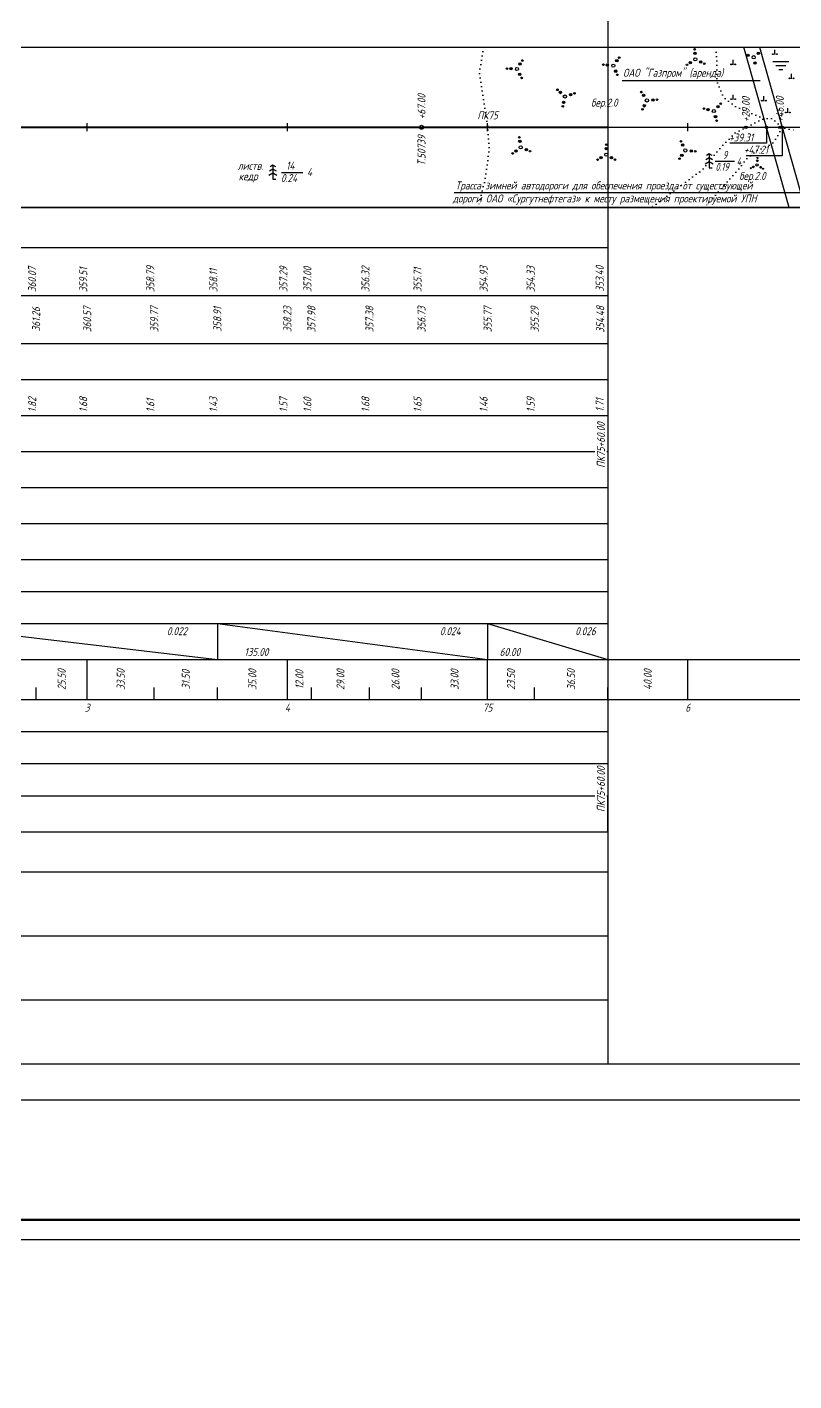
# Model space of a CAD drawing. Extents: x 0 to 1712, y -36 to 643.
# Drawn here: x 760.4 to 951.9, y 0 to 338.3 of the extents above; entities that cross this region are included whole.
import ezdxf
from ezdxf import colors
from ezdxf.entities.mleader import LeaderData, LeaderLine
from ezdxf.enums import TextEntityAlignment as Align
from ezdxf.math import Vec2, Vec3

# ---------------------------------------------------------------- set-up
doc = ezdxf.new("R2010")
doc.units = 0
doc.linetypes.add('ИИDot', pattern=[1, 0, -1])
doc.layers.add('ИИ_ОФОРМЛЕНИЕ_025', color=7, linetype='Continuous', lineweight=25)
doc.layers.add('ИИ_ПРОФИЛЬ_025', color=7, linetype='Continuous', lineweight=25)
for name, color, linetype in [('Отметки красные', 7, 'Continuous'), ('Подвал', 7, 'Continuous'), ('ТХ-Л', 140, 'Continuous')]:
    doc.layers.add(name, color=color, linetype=linetype)
doc.styles.add('VNIPISIMPLEXCUR', font='simplex.shx', dxfattribs={"width": 0.8, "oblique": 15})
doc.linetypes.add('ИИ05485', pattern='A,19.47,-0.53,[37,3dservice.shx,S=1.5,R=0,X=0,Y=0],-0.53,19.47', length=40)
doc.dimstyles.new('ИИ-1000-м-dm$2', dxfattribs={"dimtxt": 2.5, "dimasz": 2.5, "dimexe": 1.25, "dimexo": 0, "dimgap": 1, "dimtad": 2, "dimtoh": 1, "dimzin": 1, "dimdsep": 46, "dimtxsty": 'VNIPISIMPLEXCUR', "dimcen": 2.5, "dimaunit": 1, "dimazin": 0, "dimtfac": 1, "dimtmove": 1, "dimatfit": 2, "dimfxl": 1, "dimarcsym": 0})

# ---------------------------------------------------------------- blocks, each defined once
blk = doc.blocks.new('ИИ05407')
at = {"linetype": 'Continuous', "lineweight": 25}
h = blk.add_hatch(color=0, dxfattribs=at)
edge = h.paths.add_edge_path()
edge.add_arc((-0.5, 0.1), 0.1, 0, 360)
h = blk.add_hatch(color=0, dxfattribs=at)
edge = h.paths.add_edge_path()
edge.add_arc((0.5, 0.1), 0.1, 0, 360)
at = {"color": 0, "linetype": 'Continuous', "lineweight": 25}
blk.add_lwpolyline([(0, 0), (0, 1.2)], dxfattribs=at)
for centre in [(-0.5, 0.1), (0.5, 0.1)]:
    blk.add_circle(centre, 0.1, dxfattribs=at)
blk = doc.blocks.new('ИИ05468')
at = {"color": 0, "linetype": 'Continuous', "lineweight": 25, "flags": 128}
for points in [[(-2, 1), (2, 1)], [(-1.25, 0), (1.25, 0)], [(-0.5, -1), (0.5, -1)]]:
    blk.add_lwpolyline(points, dxfattribs=at)
blk = doc.blocks.new('ИИ053952')
at = {"linetype": 'Continuous', "lineweight": 25}
h = blk.add_hatch(color=0, dxfattribs=at)
edge = h.paths.add_edge_path()
edge.add_arc((-1.31, 2.13), 0.2, 0, 360)
h = blk.add_hatch(color=0, dxfattribs=at)
edge = h.paths.add_edge_path()
edge.add_arc((-0.79, 1.28), 0.3, 0, 360)
h = blk.add_hatch(color=0, dxfattribs=at)
edge = h.paths.add_edge_path()
edge.add_arc((1.5, 0.04), 0.3, 0, 360)
h = blk.add_hatch(color=0, dxfattribs=at)
edge = h.paths.add_edge_path()
edge.add_arc((2.5, 0.07), 0.2, 0, 360)
h = blk.add_hatch(color=0, dxfattribs=at)
edge = h.paths.add_edge_path()
edge.add_arc((-1.19, -2.2), 0.2, 0, 360)
h = blk.add_hatch(color=0, dxfattribs=at)
edge = h.paths.add_edge_path()
edge.add_arc((-0.71, -1.32), 0.3, 0, 360)
at = {"color": 0, "linetype": 'Continuous', "lineweight": 25}
for centre, radius in [((-1.31, 2.13), 0.2), ((-0.79, 1.28), 0.3), ((0, 0), 0.4), ((1.5, 0.04), 0.3), ((2.5, 0.07), 0.2), ((-1.19, -2.2), 0.2), ((-0.71, -1.32), 0.3)]:
    blk.add_circle(centre, radius, dxfattribs=at)
blk = doc.blocks.new('ИИ053951')
at = {"linetype": 'Continuous', "lineweight": 25}
h = blk.add_hatch(color=0, dxfattribs=at)
edge = h.paths.add_edge_path()
edge.add_arc((-1.4, 0.53), 0.3, 0, 360)
h = blk.add_hatch(color=0, dxfattribs=at)
edge = h.paths.add_edge_path()
edge.add_arc((1.16, 0.95), 0.3, 0, 360)
h = blk.add_hatch(color=0, dxfattribs=at)
edge = h.paths.add_edge_path()
edge.add_arc((0.24, -1.48), 0.3, 0, 360)
at = {"color": 0, "linetype": 'Continuous', "lineweight": 25}
for centre, radius in [((-1.4, 0.53), 0.3), ((0, 0), 0.4), ((1.16, 0.95), 0.3), ((0.24, -1.48), 0.3)]:
    blk.add_circle(centre, radius, dxfattribs=at)
blk = doc.blocks.new('ИИ15002')
at = {"linetype": 'Continuous', "lineweight": 25}
h = blk.add_hatch(color=0, dxfattribs=at)
edge = h.paths.add_edge_path()
edge.add_arc((0, 0), 0.3, 0, 360)
at = {"color": 0, "linetype": 'Continuous', "lineweight": 25}
blk.add_circle((0, 0), 0.3, dxfattribs=at)
at = {"color": 0, "linetype": 'Continuous', "style": 'VNIPISIMPLEXCUR', "oblique": 15, "width": 0.8}
blk.add_attdef('STATIONING', (1, 1.3), '', height=2, rotation=90, dxfattribs=at)
at = {"color": 7, "linetype": 'Continuous', "style": 'VNIPISIMPLEXCUR', "oblique": 15, "width": 0.8}
blk.add_attdef('HEIGHT', text='', height=2, dxfattribs=at).set_placement((0, -1.3), align=Align.TOP_CENTER)
blk = doc.blocks.new('ИИ053672А')
at = {"color": 0, "linetype": 'Continuous'}
for points in [[(0.7, 3.1), (0, 3.5), (-0.7, 3.1)], [(0, 3.5), (0, 0), (0.7, 0)], [(1, 0.92), (0, 1.5), (-1, 0.92)], [(0.85, 2.01), (0, 2.5), (-0.85, 2.01)]]:
    blk.add_lwpolyline(points, dxfattribs=at)
at = {"color": 0, "linetype": 'Continuous', "style": 'VNIPISIMPLEXCUR', "oblique": 15, "width": 0.8}
blk.add_attdef('RACE1', text='', height=2, dxfattribs=at).set_placement((-2, 2.25), align=Align.RIGHT)
blk.add_attdef('HEIGHT', (2, 2.25), '', height=2, dxfattribs=at)
blk.add_attdef('RACE2', text='', height=2, dxfattribs=at).set_placement((-2, 1.25), align=Align.TOP_RIGHT)
blk.add_attdef('THICKNESS', text='', height=2, dxfattribs=at).set_placement((2, 1.25), align=Align.TOP_LEFT)
blk.add_attdef('DISTANCE', text='', height=2, dxfattribs=at).set_placement((8.5, 1.75), align=Align.MIDDLE_LEFT)
blk = doc.blocks.new('ИИ03А2Х4')
at = {"color": 0, "linetype": 'Continuous', "lineweight": 25}
blk.add_lwpolyline([(0, 0), (0, 594), (1682, 594), (1682, 0)], close=True, dxfattribs=at)
at = {"color": 0, "linetype": 'Continuous', "lineweight": 50}
blk.add_lwpolyline([(20, 5), (20, 589), (1677, 589), (1677, 5)], close=True, dxfattribs=at)
at = {"color": 0, "linetype": 'Continuous', "style": 'VNIPISIMPLEXCUR', "oblique": 15, "width": 0.8, "flags": 8}
blk.add_attdef('FORMAT', text='', height=2.5, dxfattribs=at).set_placement((1677, 1.25), align=Align.RIGHT)
blk = doc.blocks.new('*D30')
at = {"layer": 'Defpoints', "color": 0, "transparency": 16777216}
for p in [(974.43, 333.23, -184.58), (125.4, 313.23), (1125.4, 313.23), (981.49, 309.23), (982.4, 293.23, -184.58)]:
    blk.add_point(p, dxfattribs=at)
at = {"layer": 'ИИ_ПРОФИЛЬ_025', "color": 0, "lineweight": -2, "transparency": 16777216}
for p, q in [((982.31, 310.03), (985.89, 303.41)), ((985.89, 303.41), (993.55, 303.41))]:
    blk.add_line(p, q, dxfattribs=at)
blk.add_arc((978.42, 313.23), 5.04, 304.1476, 337.1185, dxfattribs=at)
at = {"layer": 'ИИ_ПРОФИЛЬ_025', "color": 0, "transparency": 16777216}
for points in [[(982.74, 311.33), (983.39, 311.2), (983.46, 313.23)], [(981.38, 308.75), (981.12, 309.36), (979.4, 308.28)]]:
    blk.add_solid(points, dxfattribs=at)
at = {"layer": 'ИИ_ПРОФИЛЬ_025', "color": 0, "transparency": 16777216, "insert": (989.97, 305.1), "char_height": 2, "attachment_point": 5, "style": 'VNIPISIMPLEXCUR'}
blk.add_mtext("78°44'", dxfattribs=at)
blk = doc.blocks.new('*D31')
at = {"layer": 'Defpoints', "color": 0, "transparency": 16777216}
for p in [(483.19, 333.23), (481.81, 317.63), (125.4, 313.23), (478.21, 313.22), (1125.4, 313.23)]:
    blk.add_point(p, dxfattribs=at)
at = {"layer": 'ИИ_ПРОФИЛЬ_025', "color": 0, "lineweight": -2, "transparency": 16777216}
for p, q in [((482.69, 316.73), (486.25, 319.5)), ((486.25, 319.5), (492.09, 319.5))]:
    blk.add_line(p, q, dxfattribs=at)
blk.add_arc((478.21, 313.23), 5.69, 20.2603, 55.7613, dxfattribs=at)
at = {"layer": 'ИИ_ПРОФИЛЬ_025', "color": 0, "transparency": 16777216}
for points in [[(481.27, 317.62), (481.55, 318.23), (479.58, 318.74)], [(483.87, 315.25), (483.22, 315.14), (483.9, 313.23)]]:
    blk.add_solid(points, dxfattribs=at)
at = {"layer": 'ИИ_ПРОФИЛЬ_025', "color": 0, "transparency": 16777216, "insert": (489.42, 321.19), "char_height": 2, "attachment_point": 5, "style": 'VNIPISIMPLEXCUR'}
blk.add_mtext("76°1'", dxfattribs=at)
blk = doc.blocks.new('*D32')
at = {"layer": 'Defpoints', "color": 0, "transparency": 16777216}
for p in [(470.32, 333.23), (125.4, 313.23), (1125.4, 313.23), (461.61, 308.68), (460.35, 293.23)]:
    blk.add_point(p, dxfattribs=at)
at = {"layer": 'ИИ_ПРОФИЛЬ_025', "color": 0, "lineweight": -2, "transparency": 16777216}
for p, q in [((460.7, 309.61), (456.06, 304.85)), ((456.06, 304.85), (450.22, 304.85))]:
    blk.add_line(p, q, dxfattribs=at)
blk.add_arc((465.34, 313.23), 5.88, 199.5904, 236.4241, dxfattribs=at)
at = {"layer": 'ИИ_ПРОФИЛЬ_025', "color": 0, "transparency": 16777216}
for points in [[(459.47, 311.2), (460.13, 311.31), (459.46, 313.23)], [(462.22, 308.64), (461.95, 308.03), (463.92, 307.52)]]:
    blk.add_solid(points, dxfattribs=at)
at = {"layer": 'ИИ_ПРОФИЛЬ_025', "color": 0, "transparency": 16777216, "insert": (452.89, 306.54), "char_height": 2, "attachment_point": 5, "style": 'VNIPISIMPLEXCUR'}
blk.add_mtext("76°1'", dxfattribs=at)
blk = doc.blocks.new('*D33')
at = {"layer": 'Defpoints', "color": 0, "transparency": 16777216}
for p in [(125.4, 313.23), (310.01, 313.24), (1125.4, 313.23), (306.41, 311.14), (310.02, 293.23)]:
    blk.add_point(p, dxfattribs=at)
at = {"layer": 'ИИ_ПРОФИЛЬ_025', "color": 0, "lineweight": -2, "transparency": 16777216}
for p, q in [((307.07, 310.28), (307.1, 302.16)), ((307.1, 302.16), (302.86, 302.16))]:
    blk.add_line(p, q, dxfattribs=at)
blk.add_arc((310.01, 313.23), 4.17, 207.7818, 242.2224, dxfattribs=at)
at = {"layer": 'ИИ_ПРОФИЛЬ_025', "color": 0, "transparency": 16777216}
for points in [[(306.01, 311.21), (306.65, 311.37), (305.85, 313.23)], [(308.15, 309.87), (307.99, 309.22), (310.01, 309.06)]]:
    blk.add_solid(points, dxfattribs=at)
at = {"layer": 'ИИ_ПРОФИЛЬ_025', "color": 0, "transparency": 16777216, "insert": (304.73, 303.66), "char_height": 2, "attachment_point": 5, "style": 'VNIPISIMPLEXCUR'}
blk.add_mtext('90%%d', dxfattribs=at)
blk = doc.blocks.new('*D34')
at = {"layer": 'Defpoints', "color": 0, "transparency": 16777216}
for p in [(140.6, 333.23), (143.59, 314.95), (125.4, 313.23), (140.6, 313.23), (1125.4, 313.23)]:
    blk.add_point(p, dxfattribs=at)
at = {"layer": 'ИИ_ПРОФИЛЬ_025', "color": 0, "lineweight": -2, "transparency": 16777216}
for p, q in [((143.04, 315.67), (144.38, 318.82)), ((144.38, 318.82), (148.62, 318.82))]:
    blk.add_line(p, q, dxfattribs=at)
blk.add_arc((140.6, 313.23), 3.45, 33.7265, 56.2791, dxfattribs=at)
at = {"layer": 'ИИ_ПРОФИЛЬ_025', "color": 0, "transparency": 16777216}
for points in [[(142.42, 315.78), (142.61, 316.41), (140.6, 316.67)], [(143.79, 315.24), (143.15, 315.04), (144.05, 313.23)]]:
    blk.add_solid(points, dxfattribs=at)
at = {"layer": 'ИИ_ПРОФИЛЬ_025', "color": 0, "transparency": 16777216, "insert": (146.75, 320.32), "char_height": 2, "attachment_point": 5, "style": 'VNIPISIMPLEXCUR'}
blk.add_mtext('90%%d', dxfattribs=at)

msp = doc.modelspace()

# ---------------------------------------------------------------- linework, layer by layer
at = {"layer": 'ИИ_ПРОФИЛЬ_025', "flags": 128}
for points in [[(125.3976, 333.2274), (1125.3976, 333.2274)], [(909.0459, 324.8788), (943.503, 324.8788)], [(681.3976, 313.2274), (1075.3976, 313.2274)], [(775.3976, 312.2274), (775.3976, 314.2274)], [(825.3976, 312.2274), (825.3976, 314.2274)], [(875.3976, 312.2274), (875.3976, 314.2274)], [(925.3976, 312.2274), (925.3976, 314.2274)], [(945.0562, 313.2274), (945.0562, 309.2455), (935.896, 309.2455)], [(949.0022, 313.2274), (949.0022, 306.0864), (939.9685, 306.0864)], [(932.2633, 304.7682), (937.0943, 304.7682)], [(823.9102, 301.9351), (829.2659, 301.9351)], [(981.6873, 296.8121), (867.039, 296.8121)], [(125.3976, 293.2274), (1125.3976, 293.2274)], [(519.5958, 293.2274), (519.616, 293.3089), (1125.3976, 293.2726)], [(315.3976, 283.2274), (905.3976, 283.2274)], [(315.3976, 271.2274), (905.3976, 271.2274)], [(315.3976, 259.2274), (905.3976, 259.2274)], [(315.3976, 250.2274), (905.3976, 250.2274)], [(315.3976, 241.2274), (905.3976, 241.2274)], [(318.8192, 232.2274), (902.1976, 232.2274)], [(905.1976, 232.2274), (905.3976, 232.2274)], [(315.3976, 223.2274), (905.3976, 223.2274)], [(315.3976, 214.2274), (905.3976, 214.2274)], [(315.3976, 205.2274), (905.3976, 205.2274)], [(315.3976, 197.2274), (905.3976, 197.2274)], [(315.3976, 189.2274), (905.3976, 189.2274)], [(125.3976, 180.2274), (1125.3976, 180.2274)], [(775.3976, 170.2274), (775.3976, 180.2274)], [(825.3976, 170.2274), (825.3976, 180.2274)], [(875.3976, 170.2274), (875.3976, 180.2274)], [(925.3976, 170.2274), (925.3976, 180.2274)], [(762.6476, 170.2274), (762.6476, 173.2274)], [(792.1476, 170.2274), (792.1476, 173.2274)], [(807.8976, 170.2274), (807.8976, 173.2274)], [(831.3976, 170.2274), (831.3976, 173.2274)], [(845.8976, 170.2274), (845.8976, 173.2274)], [(858.8976, 170.2274), (858.8976, 173.2274)], [(887.1476, 170.2274), (887.1476, 173.2274)], [(905.3976, 170.2274), (905.3976, 173.2274)], [(125.3976, 170.2274), (1125.3976, 170.2274)], [(125.3976, 162.2274), (905.3976, 162.2274)], [(125.3976, 154.2274), (905.3976, 154.2274)], [(125.3976, 146.2274), (902.1976, 146.2274)], [(905.1976, 146.2274), (905.3976, 146.2274)], [(125.3976, 137.2274), (905.3976, 137.2274)], [(125.3976, 127.2274), (905.3976, 127.2274)], [(905.3976, 127.2274), (905.3976, 79.2274)], [(125.3976, 111.2274), (905.3976, 111.2274)], [(125.3976, 95.2274), (905.3976, 95.2274)], [(125.3976, 79.2274), (1125.3976, 79.2274)], [(125.3976, 70.2274), (1125.3976, 70.2274)], [(125.3976, 40.2274), (1125.3976, 40.2274)]]:
    msp.add_lwpolyline(points, dxfattribs=at)
at = {"layer": 'ИИ_ПРОФИЛЬ_025', "linetype": 'ИИDot', "flags": 128}
for points in [[(874.3442, 333.2274), (873.3735, 326.9586), (874.4579, 319.6561), (875.4, 313.2256), (875.8591, 307.8489), (874.6145, 299.5299), (873.0129, 293.2274)], [(944.4216, 315.4385), (939.702, 317.3808), (937.3302, 318.4351), (934.4044, 320.6603), (932.6743, 324.5993), (932.6148, 330.7832), (932.444, 333.2274)], [(929.1659, 293.2274), (930.1746, 293.8494), (932.0938, 296.0497), (938.4007, 303.1445), (939.8813, 305.1533), (942.6393, 307.5032), (944.8949, 308.2585), (946.5869, 309.2263), (948.1059, 311.4684), (948.4965, 312.5302), (948.553, 313.5991), (946.5269, 315.4279), (944.4216, 315.4385), (937.2918, 311.8425), (933.6386, 308.2741), (929.0719, 302.6516), (923.6795, 298.6476)], [(948.5333, 313.2256), (952.1723, 312.4933)], [(923.6795, 298.6476), (917.0029, 293.6902), (916.0629, 293.2274)]]:
    msp.add_lwpolyline(points, dxfattribs=at)
at = {"layer": 'ИИ_ПРОФИЛЬ_025', "linetype": 'ИИ05485', "flags": 128}
for points in [[(950.723, 293.2274), (939.3894, 333.2274)], [(943.3353, 333.2274), (954.6691, 293.2274)]]:
    msp.add_lwpolyline(points, dxfattribs=at)
at = {"layer": 'ИИ_ПРОФИЛЬ_025'}
msp.add_circle((858.8976, 313.2274), 0.5, dxfattribs=at)
at = {"layer": 'Подвал'}
for p, q in [((732.3976, 189.2274), (807.8976, 180.2274)), ((807.8976, 189.2274), (807.8976, 180.2274)), ((807.8976, 189.2274), (807.8976, 180.2274)), ((807.8976, 189.2274), (875.3976, 180.2274)), ((875.3976, 189.2274), (875.3976, 180.2274)), ((875.3976, 189.2274), (875.3976, 180.2274)), ((875.3976, 189.2274), (905.3976, 180.2274)), ((905.3976, 189.2274), (905.3976, 180.2274)), ((905.3976, 137.2274), (905.3976, 146.2274))]:
    msp.add_line(p, q, dxfattribs=at)
at = {"layer": 'ТХ-Л', "ltscale": 100}
msp.add_lwpolyline([(905.3976, 343.2274), (905.3976, 127.2274)], dxfattribs=at)
at = {"layer": 'ТХ-Л', "const_width": 0.5}
msp.add_lwpolyline([(681.3976, 313.2274), (905.3976, 313.2274)], dxfattribs=at)

# ---------------------------------------------------------------- block references
at = {"layer": 'ИИ_ОФОРМЛЕНИЕ_025'}
msp.add_blockref('ИИ03А2Х4', (30.3976, 35.2274), dxfattribs=at)
at = {"layer": 'ИИ_ПРОФИЛЬ_025'}
for name, p, rotation in [('ИИ053952', (927.2808, 330.2206), 332.2166791689161), ('ИИ053951', (941.8715, 330.7343), 242.2166791689161), ('ИИ05407', (947.1416, 331.4139), 359.9964013911383), ('ИИ053952', (882.729, 327.7862), 176.1896583888184), ('ИИ053952', (906.7944, 328.6291), 172.208583146572), ('ИИ05407', (936.7133, 328.8409), 359.9964013911383), ('ИИ05468', (948.6383, 328.6833), 359.9964013911383), ('ИИ05407', (951.2954, 325.3543), 359.9964013911383), ('ИИ053952', (894.7113, 320.9215), 256.247404614668), ('ИИ053952', (915.198, 319.9385), 242.2166791689161), ('ИИ053952', (931.9018, 317.2964), 164.7514728354946), ('ИИ05407', (936.7133, 320.1524), 359.9964013911383), ('ИИ05407', (944.4096, 319.7809), 359.9964013911383), ('ИИ05407', (950.3971, 316.8258), 359.9964013911383), ('ИИ053952', (883.6613, 308.2149), 336.0276311350943), ('ИИ053952', (905.0418, 306.3911), 328.3959844367783), ('ИИ053952', (924.777, 307.4488), 353.2582472981239)]:
    msp.add_blockref(name, p, dxfattribs=dict(at, rotation=rotation))
for p, values in [((939.8976, 313.2274), {'STATIONING': '+29.00'}), ((948.3976, 313.2274), {'STATIONING': '+46.00'})]:
    msp.add_blockref('ИИ15002', p, dxfattribs=at).add_auto_attribs(values)
ref = msp.add_blockref('ИИ15002', (945.0562, 313.2274), dxfattribs=at)
ref.add_attrib('STATIONING', '+39.31', (935.721, 309.6832, -184.58), dxfattribs={"layer": '0', "color": 0, "linetype": 'Continuous', "height": 2, "style": 'VNIPISIMPLEXCUR', "oblique": 15, "width": 0.8})
ref = msp.add_blockref('ИИ15002', (949.0022, 313.2274), dxfattribs=at)
ref.add_attrib('STATIONING', '+47.21', (939.4209, 306.6485, -184.58), dxfattribs={"layer": '0', "color": 0, "linetype": 'Continuous', "height": 2, "style": 'VNIPISIMPLEXCUR', "oblique": 15, "width": 0.8})
ref = msp.add_blockref('ИИ053672А', (821.7849, 300.2824), dxfattribs=dict(at, rotation=359.9964013911383))
ref.add_attrib('RACE1', 'листв.', dxfattribs={"layer": '0', "color": 0, "linetype": 'Continuous', "height": 2, "rotation": 359.996401, "style": 'VNIPISIMPLEXCUR', "oblique": 15, "width": 0.8}).set_placement((819.3631, 302.5952, -184.58), align=Align.RIGHT)
ref.add_attrib('RACE2', 'кедр', dxfattribs={"layer": '0', "color": 0, "linetype": 'Continuous', "height": 2, "rotation": 359.996401, "style": 'VNIPISIMPLEXCUR', "oblique": 15, "width": 0.8}).set_placement((817.9576, 301.9881, -184.58), align=Align.TOP_RIGHT)
ref.add_attrib('HEIGHT', '14', (825.0673, 302.6606, -184.58), dxfattribs={"layer": '0', "color": 0, "linetype": 'Continuous', "height": 2, "rotation": 359.996401, "style": 'VNIPISIMPLEXCUR', "oblique": 15, "width": 0.8})
ref.add_attrib('THICKNESS', '0.24', dxfattribs={"layer": '0', "color": 0, "linetype": 'Continuous', "height": 2, "rotation": 359.996401, "style": 'VNIPISIMPLEXCUR', "oblique": 15, "width": 0.8}).set_placement((823.785, 301.5323, -184.58), align=Align.TOP_LEFT)
ref.add_attrib('DISTANCE', '4', dxfattribs={"layer": '0', "color": 0, "linetype": 'Continuous', "height": 2, "rotation": 359.996401, "style": 'VNIPISIMPLEXCUR', "oblique": 15, "width": 0.8}).set_placement((830.285, 302.0319, -184.58), align=Align.MIDDLE_LEFT)
ref = msp.add_blockref('ИИ053672А', (930.76, 303.0851), dxfattribs=dict(at, rotation=359.9964013911383))
ref.add_attrib('HEIGHT', '9', (934.1384, 305.3324, -184.58), dxfattribs={"layer": '0', "color": 0, "linetype": 'Continuous', "height": 2, "rotation": 359.996401, "style": 'VNIPISIMPLEXCUR', "oblique": 15, "width": 0.7})
ref.add_attrib('THICKNESS', '0.19', dxfattribs={"layer": '0', "color": 0, "linetype": 'Continuous', "height": 2, "rotation": 359.996401, "style": 'VNIPISIMPLEXCUR', "oblique": 15, "width": 0.7}).set_placement((932.3072, 304.3553, -184.58), align=Align.TOP_LEFT)
ref.add_attrib('DISTANCE', '4', dxfattribs={"layer": '0', "color": 0, "linetype": 'Continuous', "height": 2, "rotation": 359.996401, "style": 'VNIPISIMPLEXCUR', "oblique": 15, "width": 0.7}).set_placement((937.6053, 304.7459, -184.58), align=Align.MIDDLE_LEFT)
at = {"layer": 'ИИ_ПРОФИЛЬ_025', "xscale": 0.7, "yscale": 0.7, "zscale": 0.7, "rotation": 325.8319202232764}
msp.add_blockref('ИИ053952', (942.7177, 303.814), dxfattribs=at)

# ---------------------------------------------------------------- texts
at = {"layer": 'ИИ_ПРОФИЛЬ_025', "style": 'VNIPISIMPLEXCUR', "oblique": 15, "width": 0.8}
for s, p in [('ОАО "Газпром" (аренда)', (909.2481, 325.853)), ('бер.2.0', (901.2511, 318.3912)), ('бер.2.0', (938.229, 300.0747))]:
    msp.add_text(s, height=2, rotation=359.996401, dxfattribs=at).set_placement(p)
msp.add_text('+67.00', height=2, rotation=90, dxfattribs=at).set_placement((858.8976, 315.2274), align=Align.MIDDLE_LEFT)
for s, p in [('ПК75', (875.3976, 315.2274)), ('3', (775.3976, 167.2274)), ('4', (825.3976, 167.2274)), ('75', (875.3976, 167.2274)), ('6', (925.3976, 167.2274))]:
    msp.add_text(s, height=2, dxfattribs=at).set_placement(p, align=Align.CENTER)
msp.add_text('Т.50739', height=2, rotation=90, dxfattribs=at).set_placement((858.8976, 311.2274), align=Align.MIDDLE_RIGHT)
for s, p in [('Трасса зимней автодороги для обеспечения проезда от существующей ', (867.3714, 297.6888)), ('дороги ОАО «Сургутнефтегаз» к месту размещения проектируемой УПН', (866.7084, 294.4411))]:
    msp.add_text(s, height=2, dxfattribs=at).set_placement(p)
for s, p in [('361.26', (763.6476, 265.2274)), ('360.57', (776.3976, 265.2274)), ('359.77', (793.1476, 265.2274)), ('358.91', (808.8976, 265.2274)), ('358.23', (826.3976, 265.2274)), ('357.98', (832.3976, 265.2274)), ('357.38', (846.8976, 265.2274)), ('356.73', (859.8976, 265.2274)), ('355.77', (876.3976, 265.2274)), ('355.29', (888.1476, 265.2274)), ('354.48', (904.5334, 265.2274))]:
    msp.add_text(s, height=2, rotation=90, dxfattribs=at).set_placement(p, align=Align.CENTER)
for p in [(904.6976, 239.5135), (904.6976, 153.5135)]:
    msp.add_text('ПК75+60.00', height=2, rotation=90, dxfattribs=at).set_placement(p, align=Align.RIGHT)
for s, p in [('25.50', (769.0226, 175.2274)), ('33.50', (783.7726, 175.2274)), ('31.50', (800.0226, 175.2274)), ('35.00', (816.6476, 175.2274)), ('12.00', (828.3976, 175.2274)), ('29.00', (838.6476, 175.2274)), ('26.00', (852.3976, 175.2274)), ('33.00', (867.1476, 175.2274)), ('23.50', (881.2726, 175.2274)), ('36.50', (896.2726, 175.2274)), ('40.00', (915.3976, 175.2274))]:
    msp.add_text(s, height=2, rotation=90, dxfattribs=at).set_placement(p, align=Align.MIDDLE_CENTER)
at = {"layer": 'Отметки красные', "ltscale": 100, "char_height": 2, "attachment_point": 7, "rotation": 89.999982, "style": 'VNIPISIMPLEXCUR'}
for s, insert in [('\\W0.800;\\W0.8;\\Q15.0;360.07', (762.6476, 272.0274)), ('\\W0.800;\\W0.8;\\Q15.0;359.51', (775.3976, 272.0274)), ('\\W0.800;\\W0.8;\\Q15.0;358.79', (792.1476, 272.0274)), ('\\W0.800;\\W0.8;\\Q15.0;358.11', (807.8976, 272.0274)), ('\\W0.800;\\W0.8;\\Q15.0;357.29', (825.3976, 272.0274)), ('\\W0.800;\\W0.8;\\Q15.0;357.00', (831.3976, 272.0274)), ('\\W0.800;\\W0.8;\\Q15.0;356.32', (845.8976, 272.0274)), ('\\W0.800;\\W0.8;\\Q15.0;355.71', (858.8976, 272.0274)), ('\\W0.800;\\W0.8;\\Q15.0;354.93', (875.3976, 272.0274)), ('\\W0.800;\\W0.8;\\Q15.0;354.33', (887.1476, 272.0274)), ('\\W0.800;\\W0.8;\\Q15.0;353.40', (904.4033, 272.1516))]:
    msp.add_mtext(s, dxfattribs=dict(at, insert=insert))
at = {"layer": 'Подвал', "ltscale": 100, "char_height": 2, "attachment_point": 7, "rotation": 89.999982, "style": 'VNIPISIMPLEXCUR'}
for s, insert in [('\\W0.800;\\W0.8;\\Q15.0;1.82', (762.6476, 242.0274)), ('\\W0.800;\\W0.8;\\Q15.0;1.68', (775.3976, 242.0274)), ('\\W0.800;\\W0.8;\\Q15.0;1.61', (792.1476, 242.0274)), ('\\W0.800;\\W0.8;\\Q15.0;1.43', (807.8976, 242.0274)), ('\\W0.800;\\W0.8;\\Q15.0;1.57', (825.3976, 242.0274)), ('\\W0.800;\\W0.8;\\Q15.0;1.60', (831.3976, 242.0274)), ('\\W0.800;\\W0.8;\\Q15.0;1.68', (845.8976, 242.0274)), ('\\W0.800;\\W0.8;\\Q15.0;1.65', (858.8976, 242.0274)), ('\\W0.800;\\W0.8;\\Q15.0;1.46', (875.3976, 242.0274)), ('\\W0.800;\\W0.8;\\Q15.0;1.59', (887.1476, 242.0274)), ('\\W0.800;\\W0.8;\\Q15.0;1.71', (904.4033, 242.1516))]:
    msp.add_mtext(s, dxfattribs=dict(at, insert=insert))
at = {"layer": 'Подвал', "ltscale": 100, "char_height": 2, "style": 'VNIPISIMPLEXCUR'}
for s, insert, attachment_point in [('\\W0.800;\\W0.8;\\Q15.0;0.022', (800.3476, 188.3274), 3), ('\\W0.800;\\W0.8;\\Q15.0;0.024', (868.6476, 188.3274), 3), ('\\W0.800;\\W0.8;\\Q15.0;0.026', (902.3976, 188.3274), 3), ('\\W0.800;\\W0.8;\\Q15.0;135.00', (814.6476, 181.1274), 7), ('\\W0.800;\\W0.8;\\Q15.0;60.00', (878.3976, 181.1274), 7)]:
    msp.add_mtext(s, dxfattribs=dict(at, insert=insert, attachment_point=attachment_point))

# ---------------------------------------------------------------- dimensions: what is measured, and where the dimension line sits
at = {"layer": 'ИИ_ПРОФИЛЬ_025'}
for base, line1, line2, picture, middle in [((981.4872, 309.2283), ((125.3976, 313.2274), (1125.3976, 313.2274)), ((974.4333, 333.2274, -184.58), (982.4014, 293.2274, -184.58)), '*D30', (989.9695, 305.1011)), ((481.8132, 317.6259), ((125.3976, 313.2274), (1125.3976, 313.2274)), ((478.2089, 313.2206), (483.1892, 333.2274)), '*D31', (489.423, 321.1945)), ((461.6112, 308.6803), ((460.3549, 293.2274), (470.3173, 333.2274)), ((125.3976, 313.2274), (1125.3976, 313.2274)), '*D32', (452.8907, 306.5396))]:
    dim = msp.add_angular_dim_2l(base=base, line1=line1, line2=line2, dimstyle='ИИ-1000-м-dm$2', override={"dimtxt": 2, "dimasz": 2, "dimgap": 0.5}, dxfattribs=at)
    dim.commit()
    dim.dimension.update_dxf_attribs({"geometry": picture, "text_midpoint": middle, "dimtype": 162})
for base, line2, picture, middle in [((143.5895, 314.9511), ((140.6023, 333.2274), (140.6042, 313.2263)), '*D34', (146.7479, 320.3235)), ((306.4066, 311.1446), ((310.0154, 293.2274), (310.0139, 313.2439)), '*D33', (304.7287, 303.6565))]:
    dim = msp.add_angular_dim_2l(base=base, line1=((125.3976, 313.2274), (1125.3976, 313.2274)), line2=line2, text='90%%d', dimstyle='ИИ-1000-м-dm$2', override={"dimtxt": 2, "dimasz": 2, "dimgap": 0.5}, dxfattribs=at)
    dim.commit()
    dim.dimension.update_dxf_attribs({"geometry": picture, "text_midpoint": middle, "dimtype": 162})

# ---------------------------------------------------------------- leaders
at = {"layer": 'ТХ-Л', "linetype": 'Continuous', "ltscale": 100}
ml = msp.add_multileader_mtext('Standard', dxfattribs=at)
ml.set_content('1\\P', color=256, style='VNIPISIMPLEXCUR')
ml.set_leader_properties()
ml.build(insert=Vec2(0, 0))
ml.multileader.update_dxf_attribs({"leader_type": 0, "has_dogleg": 0, "text_left_attachment_type": 0, "text_right_attachment_type": 0, "dogleg_length": 0.36})
ctx = ml.context
ctx.base_point, ctx.char_height = Vec3(1488.3937, 608.9497), 3.5
ctx.left_attachment, ctx.right_attachment = 0, 0
notes = []
notes.append((ctx, [(0, (0, 0, 0), (0, 0), (1, 0), 1, [])]))
ctx.mtext.insert, ctx.mtext.flow_direction = Vec3(1490.3937, 608.9497), 5
for ctx, leaders in notes:
    for number, flags, end, landing, length, lines in leaders:
        leader = LeaderData()
        leader.index, (leader.has_last_leader_line, leader.has_dogleg_vector, leader.attachment_direction) = number, flags
        leader.last_leader_point, leader.dogleg_vector, leader.dogleg_length = Vec3(end), Vec3(landing), length
        for number, points, colour, breaks in lines:
            line = LeaderLine()
            line.index, line.vertices, line.color, line.breaks = number, Vec3.list(points), colors.encode_raw_color(colour), breaks
            leader.lines.append(line)
        ctx.leaders.append(leader)

doc.saveas('drawing.dxf')
